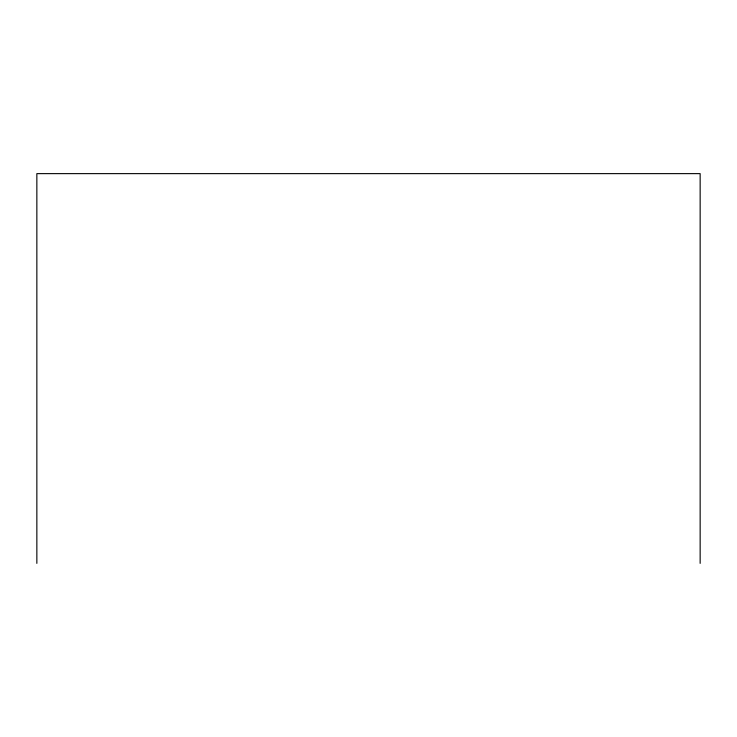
<?xml version="1.0" encoding="UTF-8"?>
<svg xmlns="http://www.w3.org/2000/svg" width="737" height="737" viewBox="0 0 737 737"><rect width="100%" height="100%" fill="white"/><g stroke="black" fill="none" stroke-linecap="round" stroke-linejoin="round"><path stroke-width="1.11" d="M700.15 563.372L700.15 173.628L36.85 173.628L36.85 563.372"/></g></svg>
